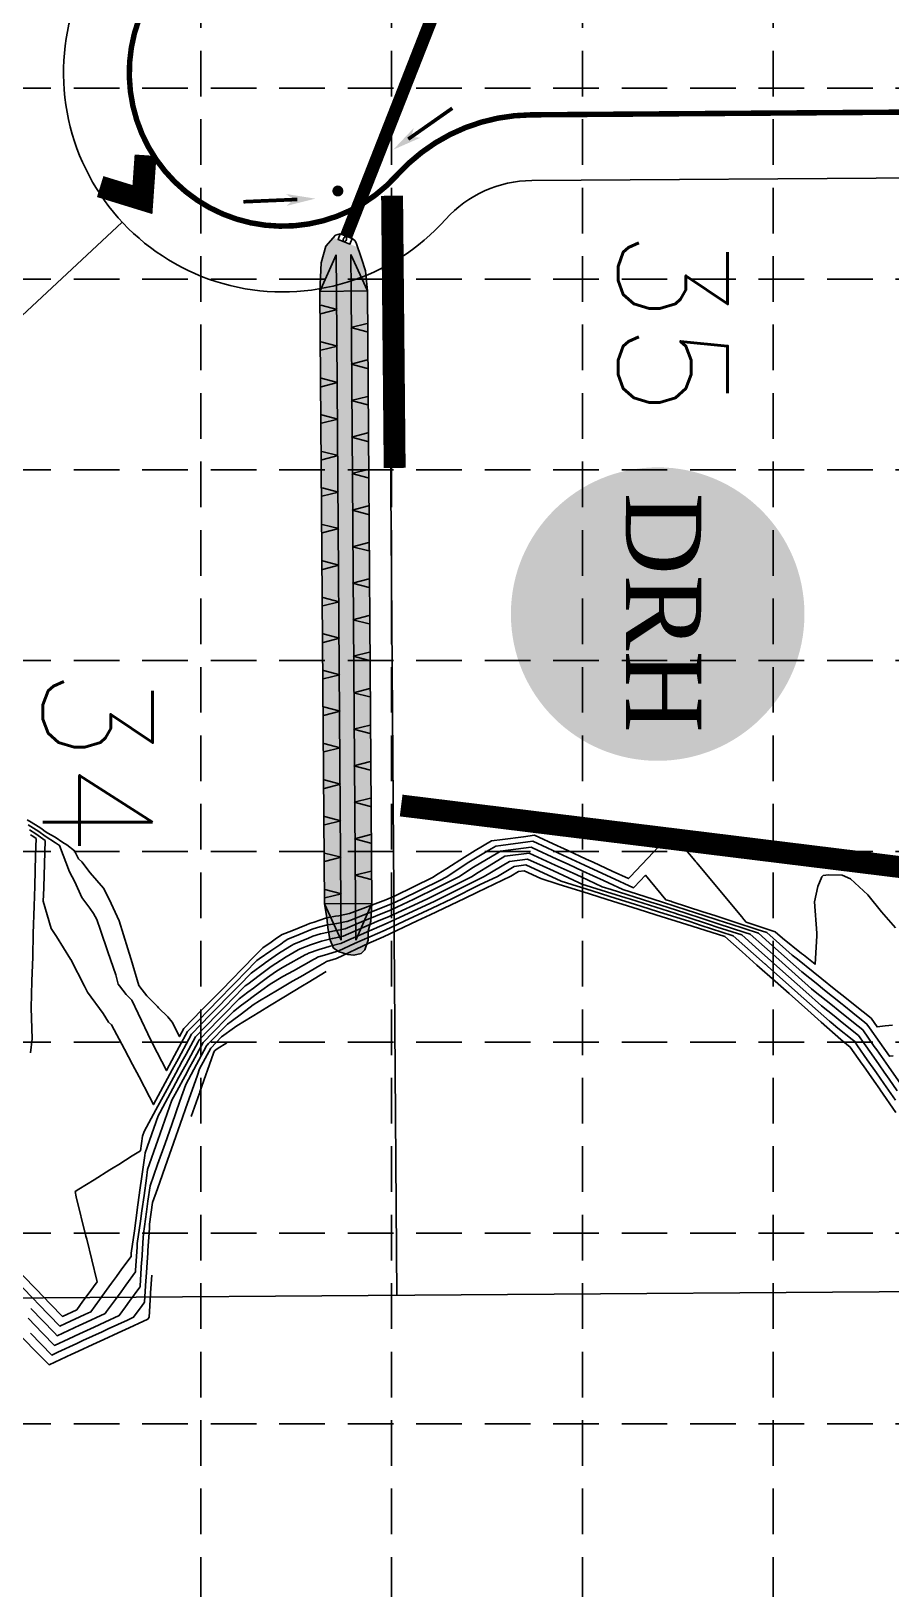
# Model space of a CAD drawing. Extents: x 8046 to 10141, y 6942 to 10292.
# Drawn here: x 8524.5 to 8759.8, y 7265.6 to 7692.1 of the extents above; entities that cross this region are included whole.
import ezdxf
from ezdxf.enums import TextEntityAlignment as Align

# ---------------------------------------------------------------- set-up
doc = ezdxf.new("R2010")
doc.units = 0
doc.header["$LTSCALE"] = 100
doc.header["$MEASUREMENT"] = 0
doc.linetypes.add('HIDDEN', pattern=[0.375, 0.25, -0.125])
doc.layers.get('0').update_dxf_attribs({"color": 5, "linetype": 'CONTINUOUS'})
for name, color, linetype in [('$-BNDY', 5, 'CONTINUOUS'), ('$-LOT', 5, 'CONTINUOUS'), ('BASE', 7, 'CONTINUOUS'), ('FGC-LOTNU', 5, 'CONTINUOUS'), ('G-XCONTOURS', 5, 'CONTINUOUS'), ('G-XIDX_CONTOURS', 5, 'CONTINUOUS'), ('GRID', 254, 'HIDDEN'), ('P-D', 5, 'CONTINUOUS'), ('P-P', 5, 'CONTINUOUS'), ('PG-ARROWS', 250, 'CONTINUOUS'), ('PSWG-RIPRAP', 5, 'CONTINUOUS'), ('PSWG-STORM', 5, 'CONTINUOUS'), ('PSWGC-PAVING', 5, 'CONTINUOUS'), ('SILT FENCE', 200, 'CONTINUOUS')]:
    doc.layers.add(name, color=color, linetype=linetype)
doc.styles.add('DRHorton', font='dutcheb.ttf')
doc.styles.add('F-L80', font='ROMANS.shx', dxfattribs={"width": 0.75, "height": 8})
doc.styles.add('ROMANS', font='romans.shx', dxfattribs={"width": 0.67})

# ---------------------------------------------------------------- blocks, each defined once
blk = doc.blocks.new('A$C11115995')
at = {"const_width": 1}
blk.add_lwpolyline([(1.63, 19.75), (1.63, 5)], dxfattribs=at)
blk.add_solid([(1.63, 0), (0, 8), (3.25, 8), (1.63, 6)])
blk = doc.blocks.new('DRHorton')
h = blk.add_hatch(color=1)
h.paths.add_polyline_path([(78.7, 25.78, 1), (40.43, 25.78, 1)])
h.paths.add_polyline_path([(42.33, 17.91), (76.5, 17.91), (76.5, 34.87), (42.33, 34.87)], flags=24)
at = {"layer": 'BASE', "color": 176, "style": 'DRHorton'}
blk.add_text('DRH', height=9.814, dxfattribs=at).set_placement((59.39, 21.64), align=Align.CENTER)

msp = doc.modelspace()

# ---------------------------------------------------------------- hatches: boundary and pattern name
at = {"layer": 'PSWG-RIPRAP'}
h = msp.add_hatch(dxfattribs=at)
h.set_pattern_fill('RIPRAP', color=1, scale=10, style=0, pattern_type=2)
h.set_pattern_definition([(0, (8349.14, -1326.123), (10, 10), [3, -3.5, 0.5, -3]), (0, (8353.14, -1324.123), (10, 10), [0.5, -2.5, 2, -5]), (0, (8354.64, -1323.623), (10, 10), [0.5, -9.5]), (0, (8350.14, -1323.123), (10, 10), [2, -8]), (0, (8349.14, -1322.123), (10, 10), [1, -9]), (0, (8356.14, -1321.123), (10, 10), [1, -0.5, 0.5, -8]), (0, (8352.14, -1320.623), (10, 10), [1.5, -8.5]), (0, (8349.64, -1319.623), (10, 10), [1, -9]), (0, (8353.64, -1318.623), (10, 10), [0.5, -3, 1.5, -5]), (0, (8351.64, -1318.123), (10, 10), [1, -9]), (0, (8355.14, -1317.623), (10, 10), [1, -9]), (0, (8353.14, -1317.123), (10, 10), [1, -9]), (0, (8357.14, -1316.623), (10, 10), [1, -9]), (90, (8348.64, -1326.123), (-10, 10), [2, -0.5, 1, -4, 2, -0.5]), (90, (8349.14, -1319.623), (-10, 10), [0.5, -9.5]), (90, (8350.64, -1322.623), (-10, 10), [1, -2, 0.5, -6.5]), (90, (8351.14, -1321.123), (-10, 10), [1, -2, 1.5, -5.5]), (90, (8352.64, -1323.623), (-10, 10), [0.5, -5, 1, -0.5, 1, -2]), (90, (8353.14, -1324.623), (-10, 10), [0.5, -9.5]), (90, (8354.14, -1321.623), (-10, 10), [0.5, -0.5, 1.5, -7.5]), (90, (8354.64, -1323.123), (-10, 10), [1, -4, 0.5, -0.5, 0.5, -3.5]), (90, (8355.64, -1325.623), (-10, 10), [1.5, -8.5]), (90, (8356.64, -1318.123), (-10, 10), [0.5, -0.5, 0.5, -8.5]), (90, (8357.14, -1320.623), (-10, 10), [1.5, -8.5]), (90, (8358.39, -1321.373), (-10, 10), [0.5, -9.5]), (45, (8352.14, -1326.123), (1e-15, 10), [0.7071, -13.435036]), (45, (8351.14, -1316.623), (1e-15, 10), [0.7071, -2.1213, 2.1213, -9.1924356]), (45, (8352.14, -1318.123), (1e-15, 10), [1.4142, -3.535534, 0.7071, -8.4853016]), (45, (8354.14, -1318.623), (1e-15, 10), [1.4142, -4.94975, 0.7071, -7.0710856]), (45, (8350.14, -1323.123), (1e-15, 10), [0.7071, -13.435036]), (45, (8352.64, -1323.123), (1e-15, 10), [2.12132, -12.020816]), (45, (8354.64, -1322.123), (1e-15, 10), [0.7071, -4.24264, 0.7071, -8.4852956]), (45, (8356.14, -1321.123), (1e-15, 10), [1.4142, -12.727936]), (45, (8358.14, -1321.123), (1e-15, 10), [1.4142, -12.727936]), (45, (8358.14, -1324.123), (1e-15, 10), [0.7071, -13.435036]), (45, (8357.14, -1319.123), (1e-15, 10), [0.7071, -13.435036]), (45, (8356.14, -1317.623), (1e-15, 10), [0.7071, -13.435036]), (45, (8358.14, -1316.623), (1e-15, 10), [0.7071, -13.435036]), (45, (8348.64, -1316.623), (1e-15, 10), [0.7071, -13.435036]), (45, (8353.64, -1320.623), (1e-15, 10), [0.7071, -13.435036]), (45, (8354.64, -1316.623), (1e-15, 10), [0.7071, -4.94975, 0.7071, -7.7781856]), (45, (8350.14, -1322.123), (1e-15, 10), [1.4142, -12.727936]), (45, (8350.14, -1319.623), (1e-15, 10), [2.1213, -12.020836]), (135, (8349.14, -1322.123), (-10, 1e-15), [1.0607, -13.081436]), (135, (8354.64, -1322.623), (-10, 1e-15), [0.7071, -13.435036]), (135, (8357.64, -1321.123), (-10, 1e-15), [0.7071, -13.435036]), (135, (8354.14, -1319.123), (-10, 1e-15), [0.7071, -13.435036]), (135, (8354.64, -1317.623), (-10, 1e-15), [0.7071, -13.435036]), (135, (8353.14, -1317.123), (-10, 1e-15), [0.7071, -13.435036]), (135, (8355.14, -1317.623), (-10, 1e-15), [0.7071, -13.435036]), (135, (8349.14, -1323.623), (-10, 1e-15), [0.7071, -13.435036]), (135, (8351.14, -1320.123), (-10, 1e-15), [0.7071, -13.435036]), (135, (8351.14, -1323.123), (-10, 1e-15), [1.4142, -12.727936]), (135, (8353.14, -1324.123), (-10, 1e-15), [1.4142, -12.727936]), (135, (8357.14, -1318.623), (-10, 1e-15), [1.4142, -12.727936]), (135, (8354.14, -1321.123), (-10, 1e-15), [0.7071, -13.435036]), (135, (8355.64, -1324.123), (-10, 1e-15), [1.4142, -8.48528, 0.7071, -3.5355556]), (135, (8349.64, -1319.623), (-10, 1e-15), [1.4142, -2.828427, 1.4142, -8.4853086]), (135, (8348.64, -1325.123), (-10, 1e-15), [1.414, -3.536, 1.414, -3.536, 0.707, -3.5351356]), (26.56505, (8352.14, -1323.123), (10, 5e-10), [2.236, -1.118, 1.118, -17.88868]), (26.56505, (8353.64, -1317.123), (10, 5e-10), [2.236, -20.12468]), (26.56505, (8353.64, -1324.123), (10, 5e-10), [1.118, -21.24268]), (26.56505, (8349.14, -1323.623), (10, 5e-10), [1.118, -21.24268]), (26.56505, (8351.14, -1321.123), (10, 5e-10), [1.118, -21.24268]), (26.56505, (8349.14, -1320.123), (10, 5e-10), [1.118, -21.24268]), (63.43495, (8350.64, -1319.123), (5e-10, 10), [1.118, -21.24268]), (63.43495, (8354.14, -1319.123), (5e-10, 10), [1.118, -21.24268]), (63.43495, (8355.14, -1326.123), (5e-10, 10), [1.118, -21.24268]), (63.43495, (8348.64, -1320.623), (5e-10, 10), [1.118, -21.24268]), (63.43495, (8352.64, -1325.623), (5e-10, 10), [1.118, -7.826, 1.118, -12.29868]), (116.56505, (8351.14, -1317.123), (-5e-10, 10), [1.118, -21.24268]), (116.56505, (8357.14, -1319.123), (-5e-10, 10), [1.118, -21.24268]), (116.56505, (8352.64, -1317.123), (-5e-10, 10), [1.118, -21.24268]), (116.56505, (8348.64, -1322.623), (-5e-10, 10), [1.118, -21.24268]), (153.43495, (8356.14, -1324.123), (-10, 5e-10), [1.118, -21.24268]), (153.43495, (8358.14, -1321.623), (-10, 5e-10), [1.118, -21.24268]), (153.43495, (8352.14, -1320.623), (-10, 5e-10), [1.118, -21.24268]), (153.43495, (8353.64, -1318.623), (-10, 5e-10), [1.118, -21.24268]), (153.43495, (8357.14, -1316.623), (-10, 5e-10), [1.118, -21.24268]), (153.43495, (8350.14, -1326.123), (-10, 5e-10), [1.677, -20.68368])])
h.paths.add_polyline_path([(8616.52, 7620.99), (8615.96, 7626.48), (8614.92, 7629.87), (8613.84, 7632.97), (8607.15, 7635.61), (8605.13, 7633.3), (8603.82, 7628.7), (8603.52, 7620.89), (8604.74, 7453.17), (8605.42, 7449.43), (8605.69, 7446.64), (8606.23, 7443.52), (8607.25, 7441.07), (8608.81, 7439.99), (8611.18, 7439.31), (8612.81, 7439.1), (8614.84, 7439.58), (8615.79, 7440.53), (8616.67, 7443.18), (8616.74, 7445.69), (8617.42, 7448.41), (8617.74, 7453.27)])

# ---------------------------------------------------------------- linework, layer by layer
at = {"layer": '$-BNDY', "color": 7}
msp.add_line((8343.51, 7343.91), (10000.03, 7355.96), dxfattribs=at)
at = {"layer": '$-LOT', "color": 7}
for p, q in [((8661.5, 7651.23), (9168.04, 7654.91)), ((8343.45, 7448.01), (8549.41, 7639.84)), ((8624.52, 7345.95), (8622.47, 7628.3))]:
    msp.add_line(p, q, dxfattribs=at)
for centre, radius, start, end in [((8593.31, 7680.73), 60, 132.4029, 318.0469), ((8661.73, 7619.23), 32, 90.4167, 138.0469)]:
    msp.add_arc(centre, radius, start, end, dxfattribs=at)
at = {"layer": 'G-XCONTOURS'}
for points, elevation in [([(8523.37, 7476.14), (8524.46, 7475.57), (8526.4, 7474.3), (8527.4, 7473.67), (8527.96, 7473.24), (8528.87, 7472.64), (8531.03, 7471.45), (8533.15, 7469.92), (8534.19, 7469.28), (8536.35, 7467.7), (8537.44, 7465.52), (8538.31, 7464.64), (8540.59, 7461.66), (8544.25, 7457.44), (8545.79, 7454.43), (8548.54, 7448.5), (8550.93, 7440.85), (8551.31, 7439.65), (8551.8, 7437.96), (8553.96, 7430.81), (8554.82, 7429.61), (8556.14, 7427.97), (8558.82, 7425.26), (8559, 7425.08), (8559.32, 7424.73), (8561.84, 7422.19), (8563.09, 7420.77), (8565.05, 7416.82), (8566.23, 7419.02), (8571.13, 7424.02), (8572.74, 7425.67), (8576.72, 7429.73), (8579.26, 7432.32), (8582.3, 7435.43), (8585.77, 7438.98), (8587.88, 7441.14), (8590.15, 7442.69), (8591.59, 7443.72), (8593.16, 7444.76), (8595.78, 7445.74), (8599.86, 7447.46), (8600.62, 7447.75), (8601.89, 7448.18), (8605.01, 7449.23), (8605.81, 7449.43), (8607.77, 7449.75), (8608.69, 7449.91), (8609.05, 7449.97), (8611.61, 7450.5), (8621.52, 7454.3), (8624.11, 7455.33), (8634.35, 7460.42), (8635.91, 7461.34), (8638.29, 7462.84), (8643.06, 7465.99), (8646.04, 7467.77), (8650.44, 7470.38), (8653.53, 7470.78), (8659.21, 7471.53), (8662.24, 7471.93), (8668.58, 7469.01), (8669.32, 7468.67), (8671.33, 7467.74), (8676.4, 7465.4), (8678.27, 7464.54), (8683.48, 7462.13), (8687.95, 7460.07), (8688.45, 7460.55), (8694.82, 7467.32), (8695.98, 7468.55), (8699.78, 7472.61), (8706.14, 7464.99), (8706.39, 7464.69), (8706.65, 7464.38), (8712.99, 7456.78), (8719, 7449.58), (8719.59, 7448.87), (8720.22, 7448.11), (8728.16, 7445.54), (8730.15, 7443.76), (8735.34, 7439.59), (8735.89, 7439.16), (8739.06, 7436.61), (8739.57, 7444.44), (8739.58, 7444.63), (8739.54, 7445.14), (8738.93, 7453.71), (8739.85, 7457.87), (8740.91, 7460.59), (8741.29, 7460.93), (8742.72, 7461.14), (8746.48, 7461.01), (8748.71, 7459.99), (8753.49, 7455.66), (8757.25, 7450.97), (8761.09, 7446.64)], 1044), ([(8523.65, 7474.84), (8526.56, 7473.01), (8528.3, 7471.71), (8531.11, 7469.86), (8531.42, 7469.69), (8532.17, 7469.15), (8534.95, 7461.89), (8536.44, 7459.21), (8538.36, 7454.91), (8540.55, 7451.96), (8541.55, 7450.55), (8542.4, 7448.89), (8543.45, 7445.97), (8545.43, 7440.02), (8547.59, 7433.69), (8548.3, 7431.17), (8548.64, 7430.75), (8550.48, 7428.32), (8551.98, 7426.76), (8553.74, 7423.13), (8557.32, 7415.69), (8557.56, 7415.18), (8557.68, 7414.93), (8561.49, 7407.5), (8563.7, 7411.59), (8565, 7414.01), (8567.29, 7418.25), (8569.52, 7420.53), (8573.8, 7424.91), (8575.1, 7426.24), (8580.31, 7431.56), (8580.69, 7431.94), (8582.95, 7434.25), (8586.27, 7437.65), (8586.91, 7438.12), (8590.03, 7440.34), (8592.77, 7442.16), (8593.7, 7442.81), (8594.74, 7443.46), (8598.12, 7444.84), (8601.39, 7446.22), (8602.84, 7446.71), (8605.19, 7447.28), (8606.99, 7447.57), (8608.09, 7447.81), (8610.75, 7448.32), (8610.99, 7448.37), (8612.39, 7448.9), (8623.53, 7453.33), (8625.76, 7454.36), (8636.47, 7459.66), (8638.08, 7460.47), (8644.31, 7464.59), (8649.73, 7467.82), (8651.69, 7468.98), (8653.06, 7469.16), (8660.46, 7470.14), (8661.77, 7470.31), (8665.72, 7468.49), (8668.85, 7467.04), (8670, 7466.51), (8675.93, 7463.77), (8679.69, 7462.04), (8683.01, 7460.51), (8689.38, 7457.57), (8689.51, 7457.7), (8692.61, 7461), (8698.21, 7454.3), (8699.55, 7453.86), (8699.98, 7453.72), (8708.32, 7451.01), (8711.6, 7449.95), (8717.09, 7448.16), (8723.21, 7446.17), (8725.86, 7445.31), (8732.81, 7439.14), (8734.21, 7438.02), (8738.54, 7434.54), (8740.93, 7432.62), (8744.28, 7429.93), (8747.65, 7427.23), (8750.02, 7425.33), (8754.37, 7421.83), (8756.02, 7419.47), (8758.22, 7419.73), (8760.28, 7419.98)], 1043), ([(8760.43, 7411.54), (8759.41, 7411.42), (8756.75, 7415.22), (8753.94, 7419.24), (8753.24, 7420.25), (8752.67, 7420.7), (8749.4, 7423.33), (8746.94, 7425.31), (8746.51, 7425.65), (8741.2, 7429.92), (8739.79, 7431.04), (8735.46, 7434.52), (8732.34, 7437.29), (8726.46, 7442.51), (8723.56, 7445.09), (8715.69, 7447.65), (8714.79, 7447.94), (8712.01, 7448.84), (8706.02, 7450.79), (8704.08, 7451.42), (8697.25, 7453.64), (8692.47, 7455.19), (8686.42, 7457.09), (8682.54, 7458.88), (8681.11, 7459.54), (8675.46, 7462.15), (8671.43, 7464.01), (8668.38, 7465.42), (8661.74, 7468.48), (8661.3, 7468.69), (8652.93, 7467.58), (8652.21, 7467.15), (8645.55, 7463.19), (8641.52, 7460.52), (8635.9, 7457.69), (8629.26, 7454.41), (8623.01, 7451.5), (8614.88, 7448.27), (8610.41, 7446.35), (8609.08, 7446.04), (8607.49, 7445.74), (8604.94, 7445.19), (8604.57, 7445.13), (8603.68, 7444.92), (8601.59, 7444.3), (8600.34, 7443.8), (8596.35, 7442.15), (8595.75, 7441.8), (8595.28, 7441.5), (8592.21, 7439.59), (8588.54, 7437), (8588.47, 7436.96), (8588.4, 7436.91), (8584.66, 7434.16), (8581.37, 7430.79), (8579.07, 7428.45), (8574.85, 7424.14), (8573.49, 7422.75), (8568.34, 7417.49), (8567.59, 7416.09), (8564.75, 7410.83), (8563.07, 7407.71), (8561.16, 7404.17), (8557.93, 7398.18), (8556.85, 7400.3), (8553.99, 7405.82), (8552.22, 7409.13), (8550.01, 7413.37), (8546.44, 7420.03), (8545.64, 7420.8), (8544.13, 7423.13), (8539.84, 7428.96), (8539.03, 7430.63), (8535.29, 7437.89), (8535.26, 7437.94), (8535.23, 7437.97), (8531.43, 7444.19), (8529.93, 7446.45), (8527.78, 7453.87), (8527.88, 7457.46), (8527.89, 7457.71), (8528.25, 7470.47), (8525.73, 7472.35), (8523.96, 7473.47)], 1042), ([(8524.32, 7412.39), (8524.72, 7416.17), (8524.47, 7424.73), (8524.68, 7431.98), (8524.87, 7438.65), (8525.05, 7445), (8525.26, 7452.56), (8525.42, 7458.01), (8525.66, 7466.48), (8525.79, 7471.02), (8524.89, 7471.69), (8524.26, 7472.09)], 1041), ([(8762.51, 7403.78), (8759.14, 7408.6), (8755.95, 7413.16), (8755.62, 7413.64), (8755.27, 7414.14), (8752.1, 7418.68), (8749.59, 7420.69), (8745.38, 7424.07), (8743.86, 7425.29), (8738.66, 7429.46), (8738.12, 7429.9), (8730.04, 7437.07), (8729.12, 7437.89), (8721.26, 7444.87), (8719.79, 7445.35), (8712.49, 7447.72), (8708.18, 7449.12), (8703.72, 7450.57), (8696.56, 7452.9), (8694.12, 7453.66), (8683.19, 7457.09), (8680.81, 7457.84), (8674.99, 7460.53), (8672.85, 7461.52), (8667.91, 7463.8), (8663.16, 7465.99), (8660.83, 7467.06), (8654.17, 7466.18), (8649.84, 7463.59), (8646.8, 7461.78), (8644.96, 7460.56), (8635.34, 7455.73), (8632.77, 7454.46), (8622.48, 7449.67), (8619.1, 7448.33), (8609.83, 7444.34), (8607.06, 7443.7), (8606.89, 7443.67), (8606.47, 7443.58), (8603.93, 7442.92), (8602.59, 7442.46), (8600.91, 7441.97), (8598.07, 7440.82), (8597.54, 7440.53), (8594.29, 7438.65), (8591.43, 7436.81), (8590.72, 7436.36), (8589.83, 7435.74), (8586.89, 7433.53), (8583.79, 7431.21), (8583.05, 7430.67), (8582.42, 7430.03), (8577.46, 7424.96), (8575.91, 7423.37), (8571.88, 7419.26), (8569.4, 7416.72), (8566.86, 7412.01), (8565.81, 7410.06), (8564.03, 7406.77), (8562.22, 7403.4), (8561.14, 7401.4), (8558.62, 7396.74), (8555.42, 7390.8), (8554.98, 7389.54), (8554.43, 7385.54), (8552.14, 7384.12), (8548.46, 7381.83), (8546.92, 7380.87), (8545.97, 7380.28), (8541.7, 7377.63), (8537.51, 7375.03), (8536.47, 7374.38), (8536.82, 7372.96), (8539.46, 7362.18), (8539.67, 7361.32), (8542.44, 7349.98), (8542.51, 7349.69), (8539.75, 7345.88), (8538.63, 7344.35), (8536.92, 7341.98), (8532.99, 7340.17), (8529.72, 7343.57), (8525.82, 7347.63), (8522.17, 7351.43)], 1041), ([(8761.21, 7395.98), (8756.89, 7402.19), (8756.74, 7402.4), (8755.22, 7404.58), (8752.27, 7408.82), (8751.99, 7409.22), (8748.69, 7413.94), (8746.08, 7416.03), (8740.71, 7420.8), (8737.09, 7424.03), (8731.93, 7428.6), (8728.09, 7432.02), (8723.15, 7436.4), (8719.09, 7440.01), (8714.37, 7444.2), (8708.85, 7446), (8703.92, 7447.54), (8695.48, 7450.2), (8690.61, 7451.73), (8682.11, 7454.39), (8677.29, 7455.91), (8668.75, 7458.59), (8663.98, 7460.09), (8659.42, 7462.19), (8657.9, 7461.99), (8655.76, 7460.71), (8646.64, 7456.39), (8643.08, 7454.6), (8633.73, 7450.17), (8630.1, 7448.48), (8620.87, 7444.1), (8616.85, 7442.36), (8608.05, 7438.19), (8605.28, 7437.36), (8604.76, 7437.04), (8603.51, 7436.31), (8598.23, 7433.18), (8596.04, 7432), (8591.88, 7429.54), (8586.94, 7426.57), (8585.21, 7425.5), (8582.06, 7423.07), (8579.21, 7420.93), (8578.21, 7420.2), (8573.02, 7414.9), (8572.63, 7414.49), (8572.56, 7414.42), (8572.5, 7414.3), (8568.97, 7407.76), (8566.78, 7403.69), (8565.19, 7399.17), (8562.93, 7392.73), (8561.1, 7387.54), (8559.07, 7381.76), (8557.02, 7375.91), (8556.44, 7371.75), (8556.03, 7368.8), (8555.2, 7362.81), (8555.13, 7361.75), (8554.73, 7355.53), (8554.7, 7355.01), (8554.28, 7348.53), (8554.26, 7348.27), (8554.25, 7348.25), (8554.23, 7348.23), (8551.42, 7344.35), (8550.29, 7342.79), (8548.59, 7340.45), (8544.63, 7338.63), (8541.67, 7337.26), (8537.72, 7335.43), (8534.75, 7334.06), (8530.81, 7332.23), (8527.56, 7335.61), (8523.64, 7339.7)], 1038), ([(8761.06, 7399.44), (8757.91, 7403.95), (8756.87, 7405.45), (8755.88, 7406.86), (8753.35, 7410.48), (8750.67, 7414.32), (8749.83, 7415.52), (8749.17, 7416.05), (8745.3, 7419.15), (8743.43, 7420.66), (8743.01, 7421.03), (8734.43, 7428.65), (8734.23, 7428.83), (8726.13, 7436.02), (8725.45, 7436.62), (8725.43, 7436.64), (8716.67, 7444.42), (8716.37, 7444.52), (8707.9, 7447.27), (8704.75, 7448.3), (8696.22, 7450.98), (8691.38, 7452.49), (8682.9, 7455.16), (8678.02, 7456.69), (8669.59, 7459.34), (8666.97, 7460.55), (8666.01, 7460.99), (8659.89, 7463.82), (8656.66, 7463.39), (8652.1, 7460.66), (8647.2, 7458.34), (8639.66, 7454.55), (8634.26, 7451.99), (8626.61, 7448.43), (8621.41, 7445.97), (8612.97, 7442.31), (8608.65, 7440.26), (8607.11, 7439.8), (8605.66, 7439.42), (8602.83, 7438.54), (8602.44, 7438.31), (8601.74, 7437.93), (8596.24, 7434.84), (8593.35, 7433.29), (8589.88, 7431.18), (8587.57, 7429.54), (8585.21, 7427.78), (8583.7, 7426.62), (8582.07, 7425.4), (8579.82, 7423.69), (8578.02, 7421.84), (8574.24, 7417.98), (8571.51, 7415.19), (8568.71, 7410), (8567.92, 7408.53), (8566.58, 7406.04), (8564.33, 7401.87), (8562.99, 7399.4), (8560.42, 7392.08), (8559.14, 7388.43), (8556.34, 7380.45), (8556, 7378.02), (8555.35, 7373.34), (8554.76, 7369.08), (8554.37, 7366.23), (8553.52, 7360.15), (8553.46, 7359.17), (8553.05, 7352.86), (8553.02, 7352.43), (8550.36, 7348.76), (8549.05, 7346.96), (8547.53, 7344.86), (8545.08, 7341.49), (8544.7, 7340.96), (8538.45, 7338.08), (8537.78, 7337.77), (8531.54, 7334.88), (8530.8, 7335.65), (8524.36, 7342.34)], 1039), ([(8605.21, 7434.65), (8600.29, 7431.6), (8598.75, 7430.7), (8593.63, 7427.57), (8589.7, 7425.24), (8587.03, 7423.62), (8580.79, 7419.72), (8580.16, 7419.34), (8576.6, 7416.71), (8573.62, 7413.66), (8570.56, 7407.99), (8569.95, 7406.25), (8566.71, 7397.03), (8565.87, 7394.63), (8562.86, 7386.06), (8561.78, 7383), (8559.01, 7375.1), (8557.7, 7371.37), (8556.88, 7365.47), (8556.81, 7364.32), (8556.41, 7358.19), (8556.37, 7357.58), (8555.94, 7350.91), (8555.93, 7350.84), (8555.88, 7350.02), (8555.5, 7344.1), (8555.31, 7343.84), (8554.85, 7343.21), (8552.48, 7339.95), (8550.82, 7339.18), (8545.56, 7336.75), (8543.9, 7335.98), (8538.64, 7333.55), (8536.99, 7332.78), (8531.73, 7330.35), (8530.08, 7329.59), (8524.32, 7335.58)], 1037), ([(8568.26, 7394.97), (8570.5, 7401.33), (8570.63, 7401.71), (8574.35, 7412.29), (8574.67, 7412.89), (8574.99, 7413.21), (8575.37, 7413.49), (8578.02, 7415.11)], 1036), ([(8557.48, 7351.51), (8557.17, 7346.68), (8557.14, 7346.29), (8556.73, 7339.94), (8556.37, 7339.44), (8550.09, 7336.53), (8549.45, 7336.24), (8543.18, 7333.34), (8542.53, 7333.04), (8536.26, 7330.14), (8535.62, 7329.84), (8529.35, 7326.94), (8528.64, 7327.69), (8519.55, 7336.85)], 1036)]:
    msp.add_lwpolyline(points, dxfattribs=dict(at, elevation=elevation))
at = {"layer": 'G-XIDX_CONTOURS', "elevation": 1040}
msp.add_lwpolyline([(8761.52, 7401.99), (8759.34, 7405.11), (8758, 7407.03), (8756.59, 7409.05), (8754.48, 7412.06), (8752.5, 7414.91), (8750.96, 7417.1), (8746.51, 7420.67), (8744.24, 7422.49), (8740.77, 7425.28), (8736.53, 7429.05), (8731.78, 7433.27), (8727.75, 7436.85), (8722.78, 7441.26), (8718.97, 7444.65), (8712.27, 7446.82), (8710.2, 7447.5), (8703.8, 7449.57), (8701.43, 7450.35), (8700.66, 7450.6), (8688.51, 7454.41), (8687.29, 7454.79), (8675.2, 7458.59), (8674.52, 7458.9), (8674.27, 7459.02), (8667.44, 7462.17), (8664.59, 7463.49), (8660.36, 7465.44), (8655.42, 7464.79), (8648.44, 7460.61), (8647.76, 7460.29), (8636.24, 7454.51), (8634.78, 7453.81), (8623.11, 7448.39), (8621.95, 7447.83), (8610.58, 7442.9), (8609.25, 7442.33), (8609.14, 7442.3), (8606.28, 7441.55), (8604.82, 7441.09), (8603.29, 7440.7), (8600.41, 7439.7), (8600.06, 7439.5), (8599.46, 7439.18), (8593.94, 7436.13), (8592.84, 7435.5), (8591.32, 7434.52), (8589.16, 7432.99), (8586.93, 7431.32), (8585.31, 7430.1), (8583.77, 7428.95), (8581.43, 7427.18), (8576.96, 7422.61), (8575.85, 7421.47), (8570.45, 7415.96), (8570.13, 7415.37), (8566.86, 7409.29), (8564.92, 7405.7), (8563.27, 7402.63), (8560.48, 7397.45), (8559.68, 7395.97), (8559.21, 7395.1), (8555.66, 7385), (8555.56, 7384.29), (8554.67, 7377.88), (8554.32, 7375.36), (8553.69, 7370.77), (8553.08, 7366.42), (8552.7, 7363.66), (8551.84, 7357.49), (8551.79, 7356.6), (8549.3, 7353.17), (8547.81, 7351.13), (8546.47, 7349.27), (8543.84, 7345.65), (8543.64, 7345.37), (8543.13, 7344.68), (8540.81, 7341.47), (8539.18, 7340.72), (8533.89, 7338.28), (8532.27, 7337.52), (8526.49, 7343.54), (8525.09, 7344.99), (8518.93, 7351.4)], dxfattribs=at)
at = {"layer": 'GRID', "color": 253, "linetype": 'HIDDEN', "ltscale": 0.5}
for p, q in [((8570.86, 10236.77), (8570.86, 6997.27)), ((8623.11, 10236.77), (8623.11, 6997.27)), ((8675.36, 10236.77), (8675.36, 6997.27)), ((8727.61, 10236.77), (8727.61, 6997.27)), ((10086.11, 7676.52), (8257.13, 7676.52)), ((10086.11, 7624.27), (8257.13, 7624.27)), ((10086.11, 7572.02), (8257.13, 7572.02)), ((10086.11, 7519.77), (8257.13, 7519.77)), ((10086.11, 7467.52), (8257.13, 7467.52)), ((10086.11, 7415.27), (8257.13, 7415.27)), ((10086.11, 7363.02), (8257.13, 7363.02)), ((10086.11, 7310.77), (8257.13, 7310.77))]:
    msp.add_line(p, q, dxfattribs=at)
at = {"layer": 'P-D', "color": 7, "const_width": 3}
msp.add_lwpolyline([(8635.46, 7699.04), (8610.7, 7635.99)], dxfattribs=at)
at = {"layer": 'P-P', "color": 7, "const_width": 1.5}
msp.add_lwpolyline([(9657.01, 8995.63), (9657.03, 7868.72, -0.341242), (9573.32, 7760.35), (9310.71, 7691.78, -0.062113), (9167.91, 7672.91), (8661.37, 7669.23, 0.210871), (8624.55, 7652.66, -1.050507), (8564.99, 7711.75, 0.210871), (8581.27, 7748.7), (8580.84, 8492.78, 0.210871), (8564.52, 8529.71, -1.04349), (8623.63, 8589.28, 0.210871), (8660.69, 8573.25), (9018.75, 8575.85, 0.210871), (9055.57, 8592.42, -1.050507), (9115.13, 8533.33, 0.210871), (9098.84, 8496.38), (9099.29, 7726.62, 0.416176), (9129.51, 7696.63), (9167.73, 7696.91, 0.062113), (9304.64, 7715), (9567.26, 7783.57, 0.341242), (9633.03, 7868.72), (9633, 9639.65, 0.210871)], format="xyb", dxfattribs=at)
at = {"layer": 'PG-ARROWS', "color": 7, "const_width": 1.5, "elevation": -1649.45}
msp.add_lwpolyline([(8607.72, 7648.11, 1), (8609.12, 7648.65, 1)], format="xyb", close=True, dxfattribs=at)
at = {"layer": 'PSWG-RIPRAP', "color": 1}
msp.add_lwpolyline([(8604.74, 7453.17), (8605.42, 7449.43), (8605.69, 7446.64), (8606.23, 7443.52), (8607.25, 7441.07), (8608.81, 7439.99), (8611.18, 7439.31), (8612.81, 7439.1), (8614.84, 7439.58), (8615.79, 7440.53), (8616.67, 7443.18), (8616.74, 7445.69), (8617.42, 7448.41), (8617.74, 7453.27), (8616.52, 7620.99), (8615.96, 7626.48), (8614.92, 7629.87), (8613.41, 7634.19), (8613.04, 7634.8), (8612.33, 7635.35), (8611.72, 7633.81), (8608.46, 7635.09), (8609.07, 7636.63), (8607.78, 7636.32), (8605.13, 7633.3), (8603.82, 7628.7), (8603.52, 7620.89)], close=True, dxfattribs=at)
at = {"layer": 'PSWG-STORM', "color": 5}
for p, q in [((8634.07, 7699.59), (8609.3, 7636.54)), ((8636.86, 7698.49), (8612.1, 7635.45)), ((8608.46, 7635.09), (8609.07, 7636.63)), ((8609.07, 7636.63), (8612.33, 7635.35)), ((8611.72, 7633.81), (8608.46, 7635.09)), ((8611.72, 7633.81), (8612.33, 7635.35)), ((8603.52, 7620.89), (8607.95, 7630.93)), ((8608.02, 7620.93), (8607.95, 7630.93)), ((8616.52, 7620.99), (8611.95, 7630.96)), ((8612.02, 7620.96), (8611.95, 7630.96)), ((8603.52, 7620.89), (8616.52, 7620.99)), ((8604.74, 7453.17), (8603.52, 7620.89)), ((8609.24, 7453.2), (8608.02, 7620.93)), ((8613.24, 7453.23), (8612.02, 7620.96)), ((8617.74, 7453.27), (8616.52, 7620.99)), ((8604.74, 7453.17), (8617.74, 7453.27)), ((8604.74, 7453.17), (8609.32, 7443.21)), ((8609.32, 7443.21), (8609.24, 7453.2)), ((8613.32, 7443.23), (8613.24, 7453.23)), ((8617.74, 7453.27), (8613.32, 7443.23))]:
    msp.add_line(p, q, dxfattribs=at)
msp.add_ellipse((8610.36, 7635.15), major_axis=(0.249, 0.632), ratio=0.628295, dxfattribs=at)
at = {"layer": 'PSWGC-PAVING', "color": 7}
msp.add_line((9167.91, 7672.91), (8661.37, 7669.23), dxfattribs=at)
for centre, radius, start, end in [((8593.31, 7680.73), 42, 132.4029, 318.0469), ((8661.73, 7619.23), 50, 90.4167, 138.0469)]:
    msp.add_arc(centre, radius, start, end, dxfattribs=at)
at = {"layer": 'SILT FENCE', "const_width": 6}
for points in [[(8555.77, 7658.16), (8554.92, 7646.02), (8543.34, 7649.58)], [(8623.97, 7572.54), (8623.26, 7647.07)], [(8625.74, 7480.09), (8839.27, 7453.74), (8974.8, 7409.84), (9198.56, 7357.1)]]:
    msp.add_lwpolyline(points, dxfattribs=at)

# ---------------------------------------------------------------- block references
at = {"layer": 'PG-ARROWS', "color": 7}
for p, rotation in [((8622.65, 7661.03, -1649.45), 305.0805683932563), ((8602.37, 7644.65, -1649.45), 92.46736262754696)]:
    msp.add_blockref('A$C11115995', p, dxfattribs=dict(at, rotation=rotation))
at = {"layer": 'PG-ARROWS', "color": 7, "xscale": 2.100000000000364, "yscale": 2.100000000000364, "zscale": 2.1, "rotation": 270}
msp.add_blockref('DRHorton', (8641.83, 7657.6), dxfattribs=at)

# ---------------------------------------------------------------- texts
at = {"layer": 'FGC-LOTNU', "color": 7, "style": 'ROMANS'}
for s, p in [('35', (8685.11, 7612.31)), ('34', (8527.69, 7492.2))]:
    msp.add_text(s, height=30, rotation=270, dxfattribs=at).set_placement(p, align=Align.CENTER)
at = {"layer": 'PSWG-STORM', "color": 5, "style": 'F-L80', "width": 0.75}
for rotation, p in [(89.867, (8609.56, 7617.21)), (269.867, (8610.59, 7609.67)), (89.867, (8609.64, 7607.21)), (269.867, (8610.67, 7599.67)), (89.867, (8609.71, 7597.21)), (269.867, (8610.74, 7589.67)), (89.867, (8609.78, 7587.21)), (269.867, (8610.81, 7579.67)), (89.867, (8609.85, 7577.21)), (269.867, (8610.88, 7569.67)), (89.867, (8609.93, 7567.21)), (269.867, (8610.96, 7559.67)), (89.867, (8610, 7557.21)), (269.867, (8611.03, 7549.67)), (89.867, (8610.07, 7547.21)), (269.867, (8611.1, 7539.68)), (89.867, (8610.14, 7537.21)), (269.867, (8611.17, 7529.68)), (89.867, (8610.22, 7527.21)), (269.867, (8611.25, 7519.68)), (89.867, (8610.29, 7517.21)), (269.867, (8611.32, 7509.68)), (89.867, (8610.36, 7507.21)), (269.867, (8611.39, 7499.68)), (89.867, (8610.44, 7497.21)), (269.867, (8611.47, 7489.68)), (89.867, (8610.51, 7487.21)), (269.867, (8611.54, 7479.68)), (89.867, (8610.58, 7477.21)), (269.867, (8611.61, 7469.68)), (89.867, (8610.65, 7467.21)), (269.867, (8611.68, 7459.68)), (89.867, (8610.73, 7457.21))]:
    msp.add_text('V', height=4.5, rotation=rotation, dxfattribs=at).set_placement(p, align=Align.BOTTOM_RIGHT)

doc.saveas('drawing.dxf')
